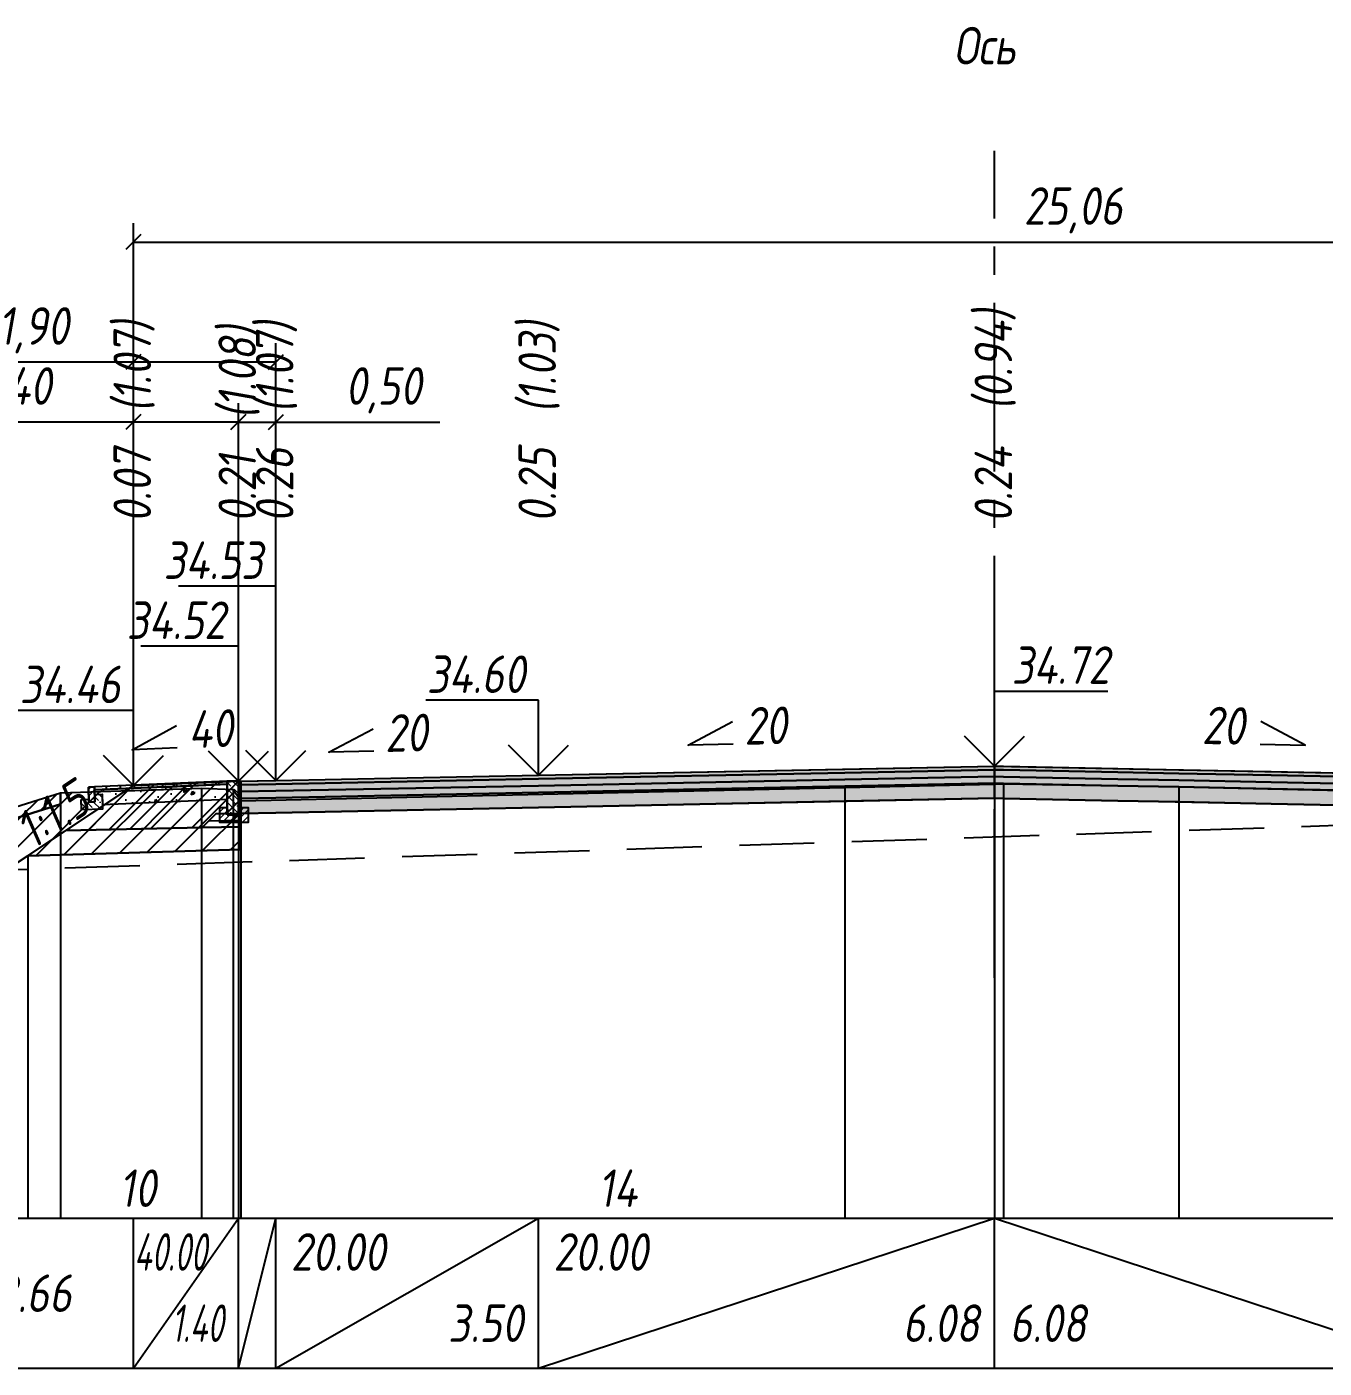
# Model space of a CAD drawing. Extents: x -717 to 1451, y -133302 to 233.
# Drawn here: x -323.1 to -236.6, y -110486.4 to -110396.9 of the extents above; entities that cross this region are included whole.
import ezdxf
from ezdxf.enums import TextEntityAlignment as Align

# ---------------------------------------------------------------- set-up
doc = ezdxf.new("R2010")
doc.units = 0
doc.linetypes.add('осевая2', pattern=[1.125, 0.75, -0.125, 0.125, -0.125])
doc.linetypes.add('штриховая', pattern=[0.75, 0.5, -0.25])
for name, color, linetype in [('Интерполированный поперечник', 2, 'Continuous'), ('КОД_399', 252, 'Continuous'), ('Код_514', 1, 'Continuous'), ('Контур_0', 7, 'Continuous'), ('Контур_2521', 7, 'Continuous'), ('Контур_2564', 7, 'Continuous'), ('Контур_2660', 7, 'Continuous'), ('Контур_2665', 7, 'Continuous'), ('Контур_400', 7, 'Continuous'), ('Контур_508', 7, 'Continuous'), ('Контур_512', 7, 'Continuous'), ('Контур_513', 7, 'Continuous'), ('Контур_818', 7, 'Continuous'), ('Красный поперечник', 1, 'Continuous'), ('Объём_2501', 7, 'Continuous'), ('Объём_2564', 7, 'Continuous'), ('Объём_2650', 7, 'Continuous'), ('Объём_2660', 7, 'Continuous'), ('Объём_2661', 7, 'Continuous'), ('Объём_2665', 7, 'Continuous'), ('Объём_2666', 7, 'Continuous'), ('Объём_2753', 7, 'Continuous'), ('Ось', 1, 'осевая2'), ('Откосы', 7, 'Continuous'), ('Отметки покрытия', 7, 'Continuous'), ('Рабочие отметки', 7, 'Continuous'), ('Рабочие отметки доп.', 7, 'Continuous'), ('Слои выравнивания', 7, 'Continuous'), ('Таблица', 7, 'Continuous'), ('Уклоны проезжей части', 7, 'Continuous'), ('Черный поперечник', 3, 'Continuous')]:
    doc.layers.add(name, color=color, linetype=linetype)
for name, color, linetype, true_color in [('Контур_2540', 2, 'Continuous', 0xffff00), ('Контур_2560', 2, 'Continuous', 0xffff00), ('Контур_2561', 7, 'Continuous', 0xff8040), ('Контур_2562', 3, 'Continuous', 0x00ff00), ('Контур_2563', 7, 'Continuous', 0xff8000), ('Контур_2570', 7, 'Continuous', 0x80ff00), ('Контур_2725', 7, 'Continuous', 0x323232), ('Контур_2736', 4, 'Continuous', 0x00ffff), ('Контур_2760', 7, 'Continuous', 0x323232), ('Контур_2761', 7, 'Continuous', 0x323232), ('Контур_2762', 7, 'Continuous', 0x323232), ('Контур_2763', 7, 'Continuous', 0x323232), ('Контур_402', 7, 'Continuous', 0xff6464), ('Контур_703', 4, 'Continuous', 0x00ffff), ('Объём_2500', 7, 'Continuous', 0xc0c0c0), ('Объём_2520', 7, 'Continuous', 0x80ffff), ('Объём_2540', 2, 'Continuous', 0xffff00), ('Объём_2560', 2, 'Continuous', 0xffff00), ('Объём_2561', 7, 'Continuous', 0xff8040), ('Объём_2562', 3, 'Continuous', 0x00ff00), ('Объём_2563', 7, 'Continuous', 0xff8000), ('Объём_2570', 7, 'Continuous', 0x80ff00), ('Объём_2600', 7, 'Continuous', 0x808000), ('Объём_2746', 2, 'Continuous', 0xffff00)]:
    doc.layers.add(name, color=color, linetype=linetype, true_color=true_color)
doc.styles.get("Standard").update_dxf_attribs({"font": 'txt', "height": 2.5})
doc.styles.add('М', font='romand.shx', dxfattribs={"width": 0.8, "oblique": 10, "height": 2.5})
doc.dimstyles.new('ISO-25', dxfattribs={"dimtxt": 2.5, "dimasz": 2.5, "dimexe": 1.25, "dimexo": 0.625, "dimtad": 1, "dimtxsty": 'Standard', "dimcen": 2.5, "dimadec": 0, "dimazin": 0, "dimtfac": 1, "dimtmove": 0, "dimatfit": 3, "dimfxl": 1, "dimarcsym": 0})

# ---------------------------------------------------------------- blocks, each defined once
blk = doc.blocks.new('_Oblique')
at = {"color": 0, "linetype": 'ByBlock', "lineweight": -2}
blk.add_line((-0.5, -0.5), (0.5, 0.5), dxfattribs=at)
blk = doc.blocks.new('*D2257')
at = {"color": 0, "lineweight": -2, "transparency": 16777216}
for p, q in [((-315.992, -110446.935), (-315.992, -110422.022)), ((-308.992, -110446.655), (-308.992, -110422.022)), ((-315.992, -110423.272), (-327.366, -110423.272)), ((-308.992, -110423.272), (-315.992, -110423.272))]:
    blk.add_line(p, q, dxfattribs=at)
at = {"layer": 'Defpoints', "color": 0, "transparency": 16777216}
for p in [(-308.992, -110423.272), (-315.992, -110447.56), (-308.992, -110447.28)]:
    blk.add_point(p, dxfattribs=at)
at = {"color": 0, "lineweight": -2, "transparency": 16777216, "rotation": 180}
blk.add_blockref('_Oblique', (-315.992, -110423.272), dxfattribs=at)
at = {"color": 0, "lineweight": -2, "transparency": 16777216}
blk.add_blockref('_Oblique', (-308.992, -110423.272), dxfattribs=at)
at = {"color": 0, "transparency": 16777216, "insert": (-323.825, -110421.159), "char_height": 2.5, "width": 8.75, "attachment_point": 5, "style": 'М'}
blk.add_mtext('1,40', dxfattribs=at)
blk = doc.blocks.new('*D2259')
at = {"color": 0, "lineweight": -2, "transparency": 16777216}
for p, q in [((-308.992, -110446.655), (-308.992, -110422.022)), ((-306.492, -110446.605), (-306.492, -110422.022)), ((-308.992, -110423.272), (-306.492, -110423.272)), ((-306.492, -110423.272), (-295.556, -110423.272))]:
    blk.add_line(p, q, dxfattribs=at)
at = {"layer": 'Defpoints', "color": 0, "transparency": 16777216}
for p in [(-306.492, -110423.272), (-308.992, -110447.28), (-306.492, -110447.23)]:
    blk.add_point(p, dxfattribs=at)
at = {"color": 0, "lineweight": -2, "transparency": 16777216, "rotation": 180}
blk.add_blockref('_Oblique', (-308.992, -110423.272), dxfattribs=at)
at = {"color": 0, "lineweight": -2, "transparency": 16777216}
blk.add_blockref('_Oblique', (-306.492, -110423.272), dxfattribs=at)
at = {"color": 0, "transparency": 16777216, "insert": (-299.318, -110421.159), "char_height": 2.5, "width": 9.16667, "attachment_point": 5, "style": 'М'}
blk.add_mtext('0,50', dxfattribs=at)
blk = doc.blocks.new('*D2262')
at = {"color": 0, "lineweight": -2, "transparency": 16777216}
for p, q in [((-315.992, -110446.935), (-315.992, -110418.022)), ((-306.492, -110446.605), (-306.492, -110418.022)), ((-315.992, -110419.272), (-326.187, -110419.272)), ((-306.492, -110419.272), (-315.992, -110419.272))]:
    blk.add_line(p, q, dxfattribs=at)
at = {"layer": 'Defpoints', "color": 0, "transparency": 16777216}
for p in [(-306.492, -110419.272), (-315.992, -110447.56), (-306.492, -110447.23)]:
    blk.add_point(p, dxfattribs=at)
at = {"color": 0, "lineweight": -2, "transparency": 16777216, "rotation": 180}
blk.add_blockref('_Oblique', (-315.992, -110419.272), dxfattribs=at)
at = {"color": 0, "lineweight": -2, "transparency": 16777216}
blk.add_blockref('_Oblique', (-306.492, -110419.272), dxfattribs=at)
at = {"color": 0, "transparency": 16777216, "insert": (-322.647, -110417.159), "char_height": 2.5, "width": 8.75, "attachment_point": 5, "style": 'М'}
blk.add_mtext('1,90', dxfattribs=at)
blk = doc.blocks.new('*D2263')
at = {"color": 0, "lineweight": -2, "transparency": 16777216}
for p, q in [((-315.992, -110446.935), (-315.992, -110410.022)), ((-190.67, -110447.355), (-190.67, -110410.022)), ((-315.992, -110411.272), (-190.67, -110411.272))]:
    blk.add_line(p, q, dxfattribs=at)
at = {"layer": 'Defpoints', "color": 0, "transparency": 16777216}
for p in [(-190.67, -110411.272), (-315.992, -110447.56), (-190.67, -110447.98)]:
    blk.add_point(p, dxfattribs=at)
at = {"color": 0, "lineweight": -2, "transparency": 16777216, "rotation": 180}
blk.add_blockref('_Oblique', (-315.992, -110411.272), dxfattribs=at)
at = {"color": 0, "lineweight": -2, "transparency": 16777216}
blk.add_blockref('_Oblique', (-190.67, -110411.272), dxfattribs=at)
at = {"color": 0, "transparency": 16777216, "insert": (-253.331, -110409.159), "char_height": 2.5, "width": 12.08333, "attachment_point": 5, "style": 'М'}
blk.add_mtext('25,06', dxfattribs=at)
blk = doc.blocks.new('Тротуар1')
at = {"linetype": 'Continuous', "lineweight": 13}
h = blk.add_hatch(dxfattribs=at)
h.set_pattern_fill('ANSI35', scale=5, angle=90)
h.set_pattern_definition([(135, (-1541.6927, -4801.9416), (-0.88388348, -0.88388348), []), (135, (-1541.6927, -4801.0577), (-0.88388348, -0.88388348), [1.5625, -0.3125, 0, -0.3125])])
h.paths.add_polyline_path([(-16.72, -1.24), (-17.72, -1.24), (-17.72, -2.24), (-18.52, -2.24), (-18.52, -1.85), (-19.52, -1.89), (-19.52, -3.24), (-16.72, -3.24)])
h = blk.add_hatch(dxfattribs=at)
h.set_pattern_fill('ANSI35', scale=5)
h.set_pattern_definition([(45, (-1541.6927, -4800.4416), (-0.88388348, 0.88388348), []), (45, (-1540.8088, -4800.4416), (-0.88388348, 0.88388348), [1.5625, -0.3125, 0, -0.3125])])
h.paths.add_polyline_path([(-17.72, -0.24), (-18.52, -0.24), (-18.52, -2.24), (-17.72, -2.24)])
at = {"linetype": 'Continuous'}
h = blk.add_hatch(dxfattribs=at)
h.set_pattern_fill('ANSI31', color=256, scale=15, angle=45, style=0)
h.set_pattern_definition([(90, (-1932.1888, -4954.235), (-1.875, 3e-16), [])])
h.paths.add_polyline_path([(0, 0), (-17.72, -0.24), (-17.71, -0.63), (-11.04, -0.58), (0, -0.4)])
at = {"layer": 'КОД_399'}
h = blk.add_hatch(dxfattribs=at)
h.set_pattern_fill('AR-CONC', scale=0.7, angle=45, style=0)
h.set_pattern_definition([(95, (-1932.189, -4954.235), (3.860864, 3.2396496), [0.525, -5.775]), (40, (-1932.189, -4954.235), (-4.409945, 3.036377), [0.42, -4.62]), (145.45144, (-1931.867, -4953.965), (-0.549081, 6.2760265), [0.4461813, -4.907995]), (91.1842, (-1933.179, -4953.245), (6.101854, 4.4632964), [0.7875, -8.6625]), (141.63564, (-1932.67, -4952.873), (-0.1953, 9.447982), [0.669272, -7.361996]), (36.18416, (-1933.179, -4953.245), (-0.1953, 9.447982), [0.63, -6.93]), (66, (-1932.4363, -4952.9975), (4.947401, 0.9616773), [0.525, -5.775]), (11, (-1932.4363, -4952.9975), (-2.38496, 4.793659), [0.42, -4.62]), (116.45144, (-1932.024, -4952.9174), (2.562441, 5.7553363), [0.4461813, -4.907995]), (82.5, (-1932.1888, -4954.235), (-1.5875523, 1.7079287), [0, -4.564, 0, -4.69, 0, -4.6375]), (52.5, (-1932.1888, -4954.235), (-0.6501106, 3.2543661), [0, -2.674, 0, -4.459, 0, -1.7675]), (12.5, (-1933.2926, -4955.3388), (2.7539272, 2.5306453), [0, -1.75, 0, -5.46, 0, -7.245]), (2.5, (-1933.7876, -4955.8337), (2.3911299, 3.3821186), [0, -2.275, 0, -3.626, 0, -5.145])])
h.paths.add_polyline_path([(0, -0.4), (-17.71, -0.63), (-17.72, -1.24), (-16.71, -1.24), (-16.72, -2.62), (-0.07, -2.41)])
at = {"linetype": 'Continuous'}
blk.add_lwpolyline([(-17.72, -1.24), (-16.72, -1.24), (-16.72, -3.24), (-19.52, -3.24), (-19.52, -1.89), (-18.52, -1.85)], dxfattribs=at)
at = {"color": 7, "lineweight": 30}
for points in [[(-18.52, -0.24), (-18.52, -2.24), (-17.72, -2.24), (-17.72, -0.24), (-18.52, -0.24)], [(-8.6, -0.53), (0, -0.4)]]:
    blk.add_lwpolyline(points, dxfattribs=at)
for points in [[(0, 0), (-17.72, -0.24), (-17.72, -0.63), (0, -0.4)], [(0, -0.4), (-17.71, -0.63), (-17.72, -1.24), (-16.71, -1.24), (-16.72, -2.62), (-0.07, -2.39)]]:
    blk.add_lwpolyline(points, close=True)
blk = doc.blocks.new('БР100.30.18')
at = {"linetype": 'Continuous', "lineweight": 13}
h = blk.add_hatch(dxfattribs=at)
h.set_pattern_fill('ANSI35', scale=5)
h.set_pattern_definition([(45, (-1504.996, -4799.2297), (-0.88388348, 0.88388348), []), (45, (-1504.1121, -4799.2297), (-0.88388348, 0.88388348), [1.5625, -0.3125, 0, -0.3125])])
h.paths.add_polyline_path([(0.3, 3.47), (1.8, 3.47), (1.8, -1.03), (0, -1.03), (0, 1.97)])
h = blk.add_hatch(dxfattribs=at)
h.set_pattern_fill('ANSI35', scale=5, angle=90)
h.set_pattern_definition([(135, (-1504.996, -4800.7297), (-0.88388348, -0.88388348), []), (135, (-1504.996, -4799.8458), (-0.88388348, -0.88388348), [1.5625, -0.3125, 0, -0.3125])])
h.paths.add_polyline_path([(-1, -0.03), (0, -0.03), (0, -1.03), (1.8, -1.03), (1.8, -0.03), (2.8, -0.03), (2.8, -2.03), (-1, -2.03)])
at = {"color": 7, "lineweight": 30}
blk.add_lwpolyline([(1.8, -1.03), (0, -1.03), (0, 1.97), (0.3, 3.47), (1.8, 3.47)], close=True, dxfattribs=at)
at = {"linetype": 'Continuous'}
blk.add_lwpolyline([(0, -0.03), (-1, -0.03), (-1, -2.03), (2.8, -2.03), (2.8, -0.03), (1.8, -0.03)], dxfattribs=at)

msp = doc.modelspace()

# ---------------------------------------------------------------- hatches: boundary and pattern name
at = {"layer": 'Объём_2563'}
h = msp.add_hatch(dxfattribs=at)
h.set_pattern_fill('ANSI31', color=256, scale=0.3)
h.set_pattern_definition([(45, (-440.5588, 3.643), (-0.673519209, 0.673519209), [])])
h.paths.add_polyline_path([(-315.992, -110447.498), (-308.992, -110447.218), (-308.992, -110449.368), (-310.492, -110449.398), (-311.41, -110450.316), (-320.492, -110450.498)])
at = {"layer": 'Объём_2570'}
h = msp.add_hatch(dxfattribs=at)
h.set_pattern_fill('ANSI31', color=256, scale=0.2)
h.set_pattern_definition([(45, (-440.5588, 3.643), (-0.449012806, 0.449012806), [])])
h.paths.add_polyline_path([(-335.559, -110453.54), (-334.061, -110451.878), (-326.127, -110449.645), (-320.856, -110448), (-320.856, -110448.75), (-326.127, -110450.395), (-334.061, -110452.628), (-335.559, -110454.29)])
at = {"layer": 'Объём_2600'}
h = msp.add_hatch(dxfattribs=at)
h.set_pattern_fill('ANSI31', color=6, scale=0.4)
h.set_pattern_definition([(45, (-440.5588, 3.643), (-0.898025612, 0.898025612), [])])
h.paths.add_polyline_path([(-308.834, -110451.767), (-323.035, -110452.193), (-324.444, -110453.132), (-334.83, -110453.481), (-334.061, -110452.628), (-326.127, -110450.395), (-320.856, -110448.75), (-320.856, -110448), (-311.456, -110447.684), (-309.334, -110447.769), (-308.834, -110448.519)])
at = {"layer": 'Слои выравнивания'}
for color, points in [(2, [(-308.834, -110447.214), (-306.492, -110447.168), (-288.992, -110446.818), (-268.562, -110446.409), (-258.581, -110446.209), (-258.581, -110446.459), (-268.562, -110446.659), (-288.992, -110447.068), (-306.492, -110447.418), (-308.834, -110447.464)]), (2, [(-258.581, -110446.209), (-257.971, -110446.222), (-250.366, -110446.374), (-246.297, -110446.455), (-240.143, -110446.578), (-228.17, -110446.818), (-210.67, -110447.168), (-208.17, -110447.218), (-208.17, -110447.468), (-210.67, -110447.418), (-228.17, -110447.068), (-240.143, -110446.828), (-246.297, -110446.705), (-250.366, -110446.624), (-257.971, -110446.472), (-258.581, -110446.459)]), (3, [(-308.834, -110447.464), (-306.492, -110447.418), (-288.992, -110447.068), (-268.562, -110446.659), (-258.581, -110446.459), (-258.581, -110446.909), (-268.562, -110447.109), (-288.992, -110447.518), (-306.492, -110447.868), (-308.834, -110447.914)]), (4, [(-308.834, -110447.914), (-306.492, -110447.868), (-288.992, -110447.518), (-268.562, -110447.109), (-258.581, -110446.909), (-258.581, -110447.359), (-268.562, -110447.559), (-288.992, -110447.968), (-306.492, -110448.318), (-308.834, -110448.364)]), (3, [(-258.581, -110446.459), (-257.971, -110446.472), (-250.366, -110446.624), (-246.297, -110446.705), (-240.143, -110446.828), (-228.17, -110447.068), (-210.67, -110447.418), (-208.17, -110447.468), (-208.17, -110447.918), (-210.67, -110447.868), (-228.17, -110447.518), (-240.143, -110447.278), (-246.297, -110447.155), (-250.366, -110447.074), (-257.971, -110446.922), (-258.581, -110446.909)]), (4, [(-258.581, -110446.909), (-257.971, -110446.922), (-250.366, -110447.074), (-246.297, -110447.155), (-240.143, -110447.278), (-228.17, -110447.518), (-210.67, -110447.868), (-208.17, -110447.918), (-208.17, -110448.368), (-210.67, -110448.318), (-228.17, -110447.968), (-240.143, -110447.728), (-246.297, -110447.605), (-250.366, -110447.524), (-257.971, -110447.372), (-258.581, -110447.359)]), (5, [(-308.834, -110448.364), (-306.492, -110448.318), (-288.992, -110447.968), (-268.562, -110447.559), (-258.581, -110447.359), (-258.581, -110448.359), (-268.562, -110448.559), (-288.992, -110448.968), (-306.492, -110449.318), (-308.834, -110449.364)]), (5, [(-258.581, -110447.359), (-257.971, -110447.372), (-250.366, -110447.524), (-246.297, -110447.605), (-240.143, -110447.728), (-228.17, -110447.968), (-210.67, -110448.318), (-208.17, -110448.368), (-208.17, -110449.368), (-210.67, -110449.318), (-228.17, -110448.968), (-240.143, -110448.728), (-246.297, -110448.605), (-250.366, -110448.524), (-257.971, -110448.372), (-258.581, -110448.359)])]:
    msp.add_hatch(color=color, dxfattribs=at).paths.add_polyline_path(points)

# ---------------------------------------------------------------- linework, layer by layer
at = {"layer": 'Интерполированный поперечник', "linetype": 'штриховая', "ltscale": 10, "flags": 128}
msp.add_lwpolyline([(-335.559, -110453.505), (-188.81, -110448.584)], dxfattribs=at)
at = {"layer": 'Код_514'}
for p, q in [((-315.992, -110486.357), (-315.992, -110476.357)), ((-315.992, -110486.357), (-308.992, -110476.357)), ((-308.992, -110486.357), (-308.992, -110476.357)), ((-308.992, -110486.357), (-306.492, -110476.357)), ((-306.492, -110486.357), (-306.492, -110476.357)), ((-306.492, -110486.357), (-288.992, -110476.357)), ((-288.992, -110486.357), (-288.992, -110476.357)), ((-288.992, -110486.357), (-258.581, -110476.357)), ((-258.581, -110486.357), (-258.581, -110476.357)), ((-258.581, -110476.357), (-228.17, -110486.357))]:
    msp.add_line(p, q, dxfattribs=at)
at = {"layer": 'Контур_0', "flags": 128}
for points in [[(-315.992, -110447.498), (-324.444, -110453.132), (-324.444, -110453.132), (-324.444, -110453.132), (-324.444, -110453.132), (-324.444, -110453.132), (-324.444, -110453.132), (-324.444, -110453.132), (-324.444, -110453.132), (-324.444, -110453.132), (-324.444, -110453.132), (-324.444, -110453.132), (-324.444, -110453.132), (-324.444, -110453.132), (-324.444, -110453.132), (-329.281, -110456.357)], [(-315.992, -110447.498), (-324.444, -110453.132)], [(-308.992, -110449.368), (-308.992, -110447.218), (-308.834, -110447.214), (-308.834, -110449.364), (-308.992, -110449.368), (-308.992, -110449.368)], [(-320.492, -110450.498), (-311.41, -110450.316), (-310.492, -110449.398), (-308.992, -110449.368)], [(-310.492, -110449.398), (-308.834, -110449.364), (-308.834, -110450.264), (-311.41, -110450.316), (-310.492, -110449.398), (-310.492, -110449.398)]]:
    msp.add_lwpolyline(points, dxfattribs=at)
at = {"layer": 'Контур_2521', "color": 250, "flags": 128}
msp.add_lwpolyline([(-310.951, -110449.857), (-308.834, -110449.814)], dxfattribs=at)
at = {"layer": 'Контур_2540', "flags": 128}
msp.add_lwpolyline([(-311.41, -110450.316), (-308.834, -110450.264), (-308.834, -110451.767), (-323.035, -110452.193), (-320.492, -110450.498), (-311.41, -110450.316), (-311.41, -110450.316)], dxfattribs=at)
at = {"layer": 'Контур_2560', "flags": 128}
msp.add_lwpolyline([(-315.992, -110447.498), (-315.992, -110447.498), (-315.992, -110447.498), (-308.992, -110447.218)], dxfattribs=at)
at = {"layer": 'Контур_2561', "flags": 128}
msp.add_lwpolyline([(-308.992, -110447.218), (-308.992, -110447.218), (-315.992, -110447.498), (-315.992, -110447.498), (-308.992, -110447.218)], dxfattribs=at)
at = {"layer": 'Контур_2562', "flags": 128}
msp.add_lwpolyline([(-315.992, -110447.498), (-315.992, -110447.498), (-315.992, -110447.498), (-315.992, -110447.498), (-315.992, -110447.498)], dxfattribs=at)
at = {"layer": 'Контур_2563', "flags": 128}
msp.add_lwpolyline([(-315.992, -110447.498), (-308.992, -110447.218), (-308.992, -110449.368), (-310.492, -110449.398), (-311.41, -110450.316), (-320.492, -110450.498), (-315.992, -110447.498), (-315.992, -110447.498)], dxfattribs=at)
at = {"layer": 'Контур_2564', "flags": 128}
msp.add_lwpolyline([(-315.992, -110447.498), (-308.992, -110447.218)], dxfattribs=at)
at = {"layer": 'Контур_2570', "flags": 128}
msp.add_lwpolyline([(-360.559, -110445.053), (-356.099, -110445.339), (-349.1, -110449.159), (-342.4, -110452.677), (-340.283, -110454.433), (-338.415, -110456.381), (-335.875, -110454.64), (-334.061, -110452.628), (-334.061, -110452.628), (-326.127, -110450.395), (-320.856, -110448.75), (-320.856, -110448), (-311.456, -110447.684), (-309.334, -110447.769), (-308.834, -110448.519), (-268.562, -110447.645), (-258.581, -110447.413), (-257.971, -110447.398), (-246.297, -110447.591), (-203.683, -110448.543)], dxfattribs=at)
at = {"layer": 'Контур_2660', "flags": 128}
msp.add_lwpolyline([(-323.035, -110452.193), (-308.834, -110451.767)], dxfattribs=at)
at = {"layer": 'Контур_2665', "flags": 128}
msp.add_lwpolyline([(-315.992, -110447.498), (-315.992, -110447.498)], dxfattribs=at)
at = {"layer": 'Контур_2725', "flags": 128}
msp.add_lwpolyline([(-308.834, -110449.364), (-306.492, -110449.318), (-288.992, -110448.968), (-268.562, -110448.559), (-258.581, -110448.359), (-257.971, -110448.372), (-250.366, -110448.524), (-246.297, -110448.605), (-240.143, -110448.728), (-228.17, -110448.968), (-210.67, -110449.318), (-208.17, -110449.368)], dxfattribs=at)
at = {"layer": 'Контур_2736', "flags": 128}
msp.add_lwpolyline([(-315.992, -110447.498), (-324.444, -110453.132)], dxfattribs=at)
at = {"layer": 'Контур_2760', "flags": 128}
msp.add_lwpolyline([(-308.834, -110447.214), (-306.492, -110447.168), (-288.992, -110446.818), (-268.562, -110446.409), (-258.581, -110446.209), (-257.971, -110446.222), (-250.366, -110446.374), (-246.297, -110446.455), (-240.143, -110446.578), (-228.17, -110446.818), (-210.67, -110447.168), (-208.17, -110447.218)], dxfattribs=at)
at = {"layer": 'Контур_2761', "flags": 128}
msp.add_lwpolyline([(-308.834, -110447.464), (-306.492, -110447.418), (-288.992, -110447.068), (-268.562, -110446.659), (-258.581, -110446.459), (-257.971, -110446.472), (-250.366, -110446.624), (-246.297, -110446.705), (-240.143, -110446.828), (-228.17, -110447.068), (-210.67, -110447.418), (-208.17, -110447.468)], dxfattribs=at)
at = {"layer": 'Контур_2762', "flags": 128}
msp.add_lwpolyline([(-308.834, -110447.914), (-306.492, -110447.868), (-288.992, -110447.518), (-268.562, -110447.109), (-258.581, -110446.909), (-257.971, -110446.922), (-250.366, -110447.074), (-246.297, -110447.155), (-240.143, -110447.278), (-228.17, -110447.518), (-210.67, -110447.868), (-208.17, -110447.918)], dxfattribs=at)
at = {"layer": 'Контур_2763', "flags": 128}
msp.add_lwpolyline([(-308.834, -110448.364), (-306.492, -110448.318), (-288.992, -110447.968), (-268.562, -110447.559), (-258.581, -110447.359), (-257.971, -110447.372), (-250.366, -110447.524), (-246.297, -110447.605), (-240.143, -110447.728), (-228.17, -110447.968), (-210.67, -110448.318), (-208.17, -110448.368)], dxfattribs=at)
at = {"layer": 'Контур_400', "flags": 128}
for points in [[(-308.992, -110447.218), (-306.492, -110447.168), (-306.492, -110447.168), (-306.492, -110447.168), (-306.492, -110447.168), (-306.492, -110447.168), (-306.492, -110447.168), (-288.992, -110446.818), (-258.581, -110446.209)], [(-258.581, -110446.209), (-228.17, -110446.818), (-210.67, -110447.168), (-210.67, -110447.168), (-210.67, -110447.168), (-210.67, -110447.168), (-210.67, -110447.168), (-210.67, -110447.168), (-208.17, -110447.218)]]:
    msp.add_lwpolyline(points, dxfattribs=at)
at = {"layer": 'Контур_402', "flags": 128}
msp.add_lwpolyline([(-323.035, -110452.193), (-308.834, -110451.767), (-308.834, -110449.364), (-258.581, -110448.359), (-208.17, -110449.368), (-208.17, -110451.772), (-183.792, -110452.503)], dxfattribs=at)
at = {"layer": 'Контур_508', "flags": 128}
msp.add_lwpolyline([(-335.559, -110453.505), (-335.031, -110453.857), (-335.031, -110455.059), (-331.584, -110457.357), (-331.281, -110457.357), (-329.281, -110457.357), (-328.978, -110457.357), (-325.531, -110455.059), (-325.531, -110453.857), (-323.035, -110452.193), (-308.834, -110451.767), (-308.834, -110449.364), (-258.581, -110448.359), (-208.17, -110449.368), (-208.17, -110451.772), (-183.792, -110452.503), (-183.792, -110452.12), (-183.563, -110452.12), (-180.116, -110449.822), (-180.116, -110448.62), (-178.6, -110447.61)], dxfattribs=at)
at = {"layer": 'Контур_512', "flags": 128}
msp.add_lwpolyline([(-335.559, -110453.505), (-335.031, -110453.857), (-335.031, -110455.059), (-331.584, -110457.357), (-331.281, -110457.357), (-329.281, -110457.357), (-328.978, -110457.357), (-325.531, -110455.059), (-325.531, -110453.857), (-323.035, -110452.193), (-308.834, -110451.767)], dxfattribs=at)
at = {"layer": 'Контур_513', "flags": 128}
msp.add_lwpolyline([(-335.559, -110453.505), (-335.031, -110453.857), (-335.031, -110455.059), (-331.584, -110457.357), (-331.281, -110457.357), (-329.281, -110457.357), (-328.978, -110457.357), (-325.531, -110455.059), (-325.531, -110453.857), (-323.035, -110452.193), (-308.834, -110451.767), (-308.834, -110449.364), (-258.581, -110448.359), (-208.17, -110449.368), (-208.17, -110451.772), (-183.792, -110452.503), (-183.792, -110452.12), (-183.563, -110452.12), (-180.116, -110449.822), (-180.116, -110448.62), (-178.6, -110447.61)], dxfattribs=at)
at = {"layer": 'Контур_703', "flags": 128}
msp.add_lwpolyline([(-315.992, -110447.498), (-324.444, -110453.132)], dxfattribs=at)
at = {"layer": 'Контур_818', "flags": 128}
msp.add_lwpolyline([(-335.559, -110454.29), (-334.061, -110452.628), (-334.061, -110452.628), (-326.127, -110450.395), (-320.856, -110448.75), (-320.856, -110448), (-311.456, -110447.684), (-309.334, -110447.769), (-308.834, -110448.519), (-268.562, -110447.645), (-258.581, -110447.413), (-257.971, -110447.398), (-246.297, -110447.591), (-203.683, -110448.543), (-203.183, -110447.793), (-194.348, -110447.816), (-191.407, -110447.899), (-191.407, -110448.649), (-189.353, -110448.96), (-187.625, -110449.332), (-187.625, -110449.332), (-181.887, -110448.653), (-180.236, -110448.405), (-178.6, -110448.36)], dxfattribs=at)
at = {"layer": 'Красный поперечник'}
for p, q in [((-288.992, -110446.818), (-258.581, -110446.209)), ((-258.581, -110446.209), (-228.17, -110446.818)), ((-308.992, -110447.218), (-306.492, -110447.168)), ((-306.492, -110447.168), (-288.992, -110446.818)), ((-329.281, -110456.357), (-315.992, -110447.498)), ((-315.992, -110447.498), (-308.992, -110447.218)), ((-323.035, -110452.193), (-323.035, -110476.357)), ((-308.834, -110451.767), (-308.834, -110476.357))]:
    msp.add_line(p, q, dxfattribs=at)
at = {"layer": 'Объём_2500', "flags": 128}
msp.add_lwpolyline([(-308.992, -110449.368), (-308.992, -110447.218), (-308.834, -110447.214), (-308.834, -110449.364), (-308.992, -110449.368), (-308.992, -110449.368)], dxfattribs=at)
at = {"layer": 'Объём_2501', "flags": 128}
for points in [[(-308.992, -110447.218), (-306.492, -110447.168), (-306.492, -110447.168), (-306.492, -110447.168), (-306.492, -110447.168), (-306.492, -110447.168), (-306.492, -110447.168), (-288.992, -110446.818), (-258.581, -110446.209)], [(-258.581, -110446.209), (-228.17, -110446.818), (-210.67, -110447.168), (-210.67, -110447.168), (-210.67, -110447.168), (-210.67, -110447.168), (-210.67, -110447.168), (-210.67, -110447.168), (-208.17, -110447.218)]]:
    msp.add_lwpolyline(points, dxfattribs=at)
at = {"layer": 'Объём_2520', "color": 250, "flags": 128}
msp.add_lwpolyline([(-310.492, -110449.398), (-308.834, -110449.364), (-308.834, -110450.264), (-311.41, -110450.316), (-310.492, -110449.398), (-310.492, -110449.398)], dxfattribs=at)
at = {"layer": 'Объём_2540', "flags": 128}
msp.add_lwpolyline([(-311.41, -110450.316), (-308.834, -110450.264), (-308.834, -110451.767), (-323.035, -110452.193), (-320.492, -110450.498), (-311.41, -110450.316), (-311.41, -110450.316)], dxfattribs=at)
at = {"layer": 'Объём_2560', "flags": 128}
msp.add_lwpolyline([(-315.992, -110447.498), (-315.992, -110447.498), (-315.992, -110447.498), (-308.992, -110447.218)], dxfattribs=at)
at = {"layer": 'Объём_2561', "flags": 128}
msp.add_lwpolyline([(-308.992, -110447.218), (-308.992, -110447.218), (-315.992, -110447.498), (-315.992, -110447.498), (-308.992, -110447.218)], dxfattribs=at)
at = {"layer": 'Объём_2562', "flags": 128}
msp.add_lwpolyline([(-315.992, -110447.498), (-315.992, -110447.498), (-315.992, -110447.498), (-315.992, -110447.498), (-315.992, -110447.498)], dxfattribs=at)
at = {"layer": 'Объём_2563', "color": 250, "flags": 128}
msp.add_lwpolyline([(-315.992, -110447.498), (-308.992, -110447.218), (-308.992, -110449.368), (-310.492, -110449.398), (-311.41, -110450.316), (-320.492, -110450.498), (-315.992, -110447.498), (-315.992, -110447.498)], dxfattribs=at)
at = {"layer": 'Объём_2564', "flags": 128}
msp.add_lwpolyline([(-315.992, -110447.498), (-308.992, -110447.218)], dxfattribs=at)
at = {"layer": 'Объём_2570', "flags": 128}
msp.add_lwpolyline([(-335.559, -110453.54), (-334.061, -110451.878), (-326.127, -110449.645), (-320.856, -110448), (-320.856, -110448.75), (-326.127, -110450.395), (-334.061, -110452.628), (-335.559, -110454.29), (-335.559, -110453.54), (-335.559, -110453.54)], dxfattribs=at)
at = {"layer": 'Объём_2650', "color": 6, "flags": 128}
msp.add_lwpolyline([(-308.834, -110451.767), (-323.035, -110452.193), (-324.444, -110453.132), (-334.83, -110453.481), (-334.061, -110452.628), (-326.127, -110450.395), (-320.856, -110448.75), (-320.856, -110448), (-311.456, -110447.684), (-309.334, -110447.769), (-308.834, -110448.519), (-308.834, -110451.767), (-308.834, -110451.767)], dxfattribs=at)
at = {"layer": 'Объём_2660', "flags": 128}
msp.add_lwpolyline([(-323.035, -110452.193), (-308.834, -110451.767)], dxfattribs=at)
at = {"layer": 'Объём_2661', "flags": 128}
msp.add_lwpolyline([(-315.992, -110447.498), (-324.444, -110453.132)], dxfattribs=at)
at = {"layer": 'Объём_2665', "flags": 128}
msp.add_lwpolyline([(-315.992, -110447.498), (-315.992, -110447.498)], dxfattribs=at)
at = {"layer": 'Объём_2666', "flags": 128}
msp.add_lwpolyline([(-315.992, -110447.498), (-324.444, -110453.132)], dxfattribs=at)
at = {"layer": 'Объём_2746', "flags": 128}
msp.add_lwpolyline([(-316.527, -110447.855), (-311.456, -110447.684), (-309.334, -110447.769), (-308.834, -110448.519), (-308.834, -110451.767), (-323.035, -110452.193), (-316.527, -110447.855), (-316.527, -110447.855)], dxfattribs=at)
at = {"layer": 'Объём_2753', "flags": 128}
msp.add_lwpolyline([(-308.834, -110447.214), (-308.834, -110447.214)], dxfattribs=at)
at = {"layer": 'Ось', "ltscale": 15}
msp.add_line((-258.581, -110460.328), (-258.581, -110405.18), dxfattribs=at)
at = {"layer": 'Откосы', "color": 1, "flags": 128}
for points in [[(-313.067, -110445.005), (-316.065, -110445.125), (-313.127, -110443.506)], [(-276.012, -110444.747), (-279.012, -110444.807), (-276.042, -110443.247)], [(-240.862, -110444.747), (-237.863, -110444.807), (-240.832, -110443.247)], [(-299.968, -110445.226), (-302.967, -110445.286), (-299.998, -110443.726)]]:
    msp.add_lwpolyline(points, dxfattribs=at)
at = {"layer": 'Отметки покрытия', "color": 1}
for p, q in [((-306.492, -110434.218), (-312.992, -110434.218)), ((-306.492, -110447.168), (-306.492, -110434.218)), ((-308.992, -110438.218), (-315.492, -110438.218)), ((-308.992, -110447.218), (-308.992, -110438.218)), ((-288.992, -110441.818), (-296.492, -110441.818)), ((-288.992, -110446.818), (-288.992, -110441.818)), ((-258.581, -110446.209), (-258.581, -110441.209)), ((-258.581, -110441.209), (-251.031, -110441.209)), ((-315.992, -110442.498), (-323.692, -110442.498)), ((-315.992, -110447.498), (-315.992, -110442.498)), ((-258.581, -110446.209), (-260.581, -110444.209)), ((-258.581, -110446.209), (-256.581, -110444.209)), ((-308.992, -110447.218), (-310.992, -110445.218)), ((-308.992, -110447.218), (-306.992, -110445.218)), ((-306.492, -110447.168), (-308.492, -110445.168)), ((-306.492, -110447.168), (-304.492, -110445.168)), ((-288.992, -110446.818), (-290.992, -110444.818)), ((-288.992, -110446.818), (-286.992, -110444.818)), ((-315.992, -110447.498), (-317.992, -110445.498)), ((-315.992, -110447.498), (-313.992, -110445.498))]:
    msp.add_line(p, q, dxfattribs=at)
at = {"layer": 'Слои выравнивания'}
for p, q in [((-258.581, -110446.209), (-258.581, -110476.357)), ((-308.992, -110447.218), (-308.992, -110476.357)), ((-308.834, -110447.214), (-308.834, -110476.357))]:
    msp.add_line(p, q, dxfattribs=at)
at = {"layer": 'Слои выравнивания', "color": 2, "flags": 128}
for points in [[(-308.834, -110447.214), (-306.492, -110447.168), (-288.992, -110446.818), (-268.562, -110446.409), (-258.581, -110446.209), (-258.581, -110446.459), (-268.562, -110446.659), (-288.992, -110447.068), (-306.492, -110447.418), (-308.834, -110447.464)], [(-258.581, -110446.209), (-257.971, -110446.222), (-250.366, -110446.374), (-246.297, -110446.455), (-240.143, -110446.578), (-228.17, -110446.818), (-210.67, -110447.168), (-208.17, -110447.218), (-208.17, -110447.468), (-210.67, -110447.418), (-228.17, -110447.068), (-240.143, -110446.828), (-246.297, -110446.705), (-250.366, -110446.624), (-257.971, -110446.472), (-258.581, -110446.459)]]:
    msp.add_lwpolyline(points, close=True, dxfattribs=at)
at = {"layer": 'Слои выравнивания', "color": 3, "flags": 128}
for points in [[(-308.834, -110447.464), (-306.492, -110447.418), (-288.992, -110447.068), (-268.562, -110446.659), (-258.581, -110446.459), (-258.581, -110446.909), (-268.562, -110447.109), (-288.992, -110447.518), (-306.492, -110447.868), (-308.834, -110447.914)], [(-258.581, -110446.459), (-257.971, -110446.472), (-250.366, -110446.624), (-246.297, -110446.705), (-240.143, -110446.828), (-228.17, -110447.068), (-210.67, -110447.418), (-208.17, -110447.468), (-208.17, -110447.918), (-210.67, -110447.868), (-228.17, -110447.518), (-240.143, -110447.278), (-246.297, -110447.155), (-250.366, -110447.074), (-257.971, -110446.922), (-258.581, -110446.909)]]:
    msp.add_lwpolyline(points, close=True, dxfattribs=at)
at = {"layer": 'Слои выравнивания', "color": 4, "flags": 128}
for points in [[(-308.834, -110447.914), (-306.492, -110447.868), (-288.992, -110447.518), (-268.562, -110447.109), (-258.581, -110446.909), (-258.581, -110447.359), (-268.562, -110447.559), (-288.992, -110447.968), (-306.492, -110448.318), (-308.834, -110448.364)], [(-258.581, -110446.909), (-257.971, -110446.922), (-250.366, -110447.074), (-246.297, -110447.155), (-240.143, -110447.278), (-228.17, -110447.518), (-210.67, -110447.868), (-208.17, -110447.918), (-208.17, -110448.368), (-210.67, -110448.318), (-228.17, -110447.968), (-240.143, -110447.728), (-246.297, -110447.605), (-250.366, -110447.524), (-257.971, -110447.372), (-258.581, -110447.359)]]:
    msp.add_lwpolyline(points, close=True, dxfattribs=at)
at = {"layer": 'Слои выравнивания', "color": 5, "flags": 128}
for points in [[(-308.834, -110448.364), (-306.492, -110448.318), (-288.992, -110447.968), (-268.562, -110447.559), (-258.581, -110447.359), (-258.581, -110448.359), (-268.562, -110448.559), (-288.992, -110448.968), (-306.492, -110449.318), (-308.834, -110449.364)], [(-258.581, -110447.359), (-257.971, -110447.372), (-250.366, -110447.524), (-246.297, -110447.605), (-240.143, -110447.728), (-228.17, -110447.968), (-210.67, -110448.318), (-208.17, -110448.368), (-208.17, -110449.368), (-210.67, -110449.318), (-228.17, -110448.968), (-240.143, -110448.728), (-246.297, -110448.605), (-250.366, -110448.524), (-257.971, -110448.372), (-258.581, -110448.359)]]:
    msp.add_lwpolyline(points, close=True, dxfattribs=at)
at = {"layer": 'Таблица'}
for p, q in [((-360.559, -110476.357), (-153.6, -110476.357)), ((-360.559, -110486.357), (-153.6, -110486.357))]:
    msp.add_line(p, q, dxfattribs=at)
at = {"layer": 'Черный поперечник', "color": 7}
for p, q in [((-320.856, -110448), (-320.856, -110476.357)), ((-311.456, -110447.684), (-311.456, -110476.357)), ((-309.334, -110447.769), (-309.334, -110476.357)), ((-268.562, -110447.645), (-268.562, -110476.357)), ((-258.581, -110447.413), (-258.581, -110476.357)), ((-257.971, -110447.398), (-257.971, -110476.357)), ((-246.297, -110447.591), (-246.297, -110476.357)), ((-308.834, -110448.519), (-308.834, -110476.357))]:
    msp.add_line(p, q, dxfattribs=at)
at = {"layer": 'Черный поперечник', "flags": 128}
msp.add_lwpolyline([(-360.559, -110444.303), (-356.099, -110444.589), (-349.1, -110448.409), (-342.4, -110451.927), (-340.283, -110453.683), (-338.415, -110455.631), (-335.875, -110453.89), (-334.061, -110451.878), (-326.127, -110449.645), (-320.856, -110448), (-311.456, -110447.684), (-309.334, -110447.769), (-308.834, -110448.519), (-268.562, -110447.645), (-258.581, -110447.413), (-257.971, -110447.398), (-246.297, -110447.591), (-203.683, -110448.543)], dxfattribs=at)

# ---------------------------------------------------------------- block references
at = {"xscale": 0.4999999999999981, "yscale": 0.4999999999999981, "zscale": 0.4999999999999981, "rotation": 1.71443905944475}
msp.add_blockref('Тротуар1', (-309.742, -110447.218), dxfattribs=at)
at = {"lineweight": 18, "xscale": -0.5, "yscale": 0.5, "zscale": 0.5, "rotation": 0.05553677703885818}
msp.add_blockref('БР100.30.18', (-308.84, -110448.951), dxfattribs=at)

# ---------------------------------------------------------------- texts
at = {"layer": 'Код_514', "style": 'М', "oblique": 10}
for s, width, p in [('40.00', 0.6, (-315.957, -110477.357)), ('20.00', 0.8, (-305.492, -110477.357)), ('20.00', 0.8, (-287.992, -110477.357))]:
    msp.add_text(s, height=2.5, dxfattribs=dict(at, width=width)).set_placement(p, align=Align.TOP_LEFT)
at = {"layer": 'Код_514', "style": 'М', "oblique": 10, "width": 0.8}
msp.add_text('2.66', height=2.5, dxfattribs=at).set_placement((-322.636, -110481.357), align=Align.MIDDLE_CENTER)
at = {"layer": 'Код_514', "style": 'М', "oblique": 10}
for s, width, p in [('1.40', 0.6, (-309.992, -110485.357)), ('3.50', 0.8, (-289.992, -110485.357)), ('6.08', 0.8, (-259.581, -110485.357))]:
    msp.add_text(s, height=2.5, dxfattribs=dict(at, width=width)).set_placement(p, align=Align.BOTTOM_RIGHT)
at = {"layer": 'Код_514', "style": 'М', "oblique": 10, "width": 0.8}
msp.add_text('6.08', height=2.5, dxfattribs=at).set_placement((-257.581, -110485.357), align=Align.BOTTOM_LEFT)
at = {"layer": 'Ось', "ltscale": 15, "style": 'М', "oblique": 10, "width": 0.8}
msp.add_text('Ось ', height=2.5, dxfattribs=at).set_placement((-258.581, -110400.18), align=Align.BOTTOM_CENTER)
at = {"layer": 'Отметки покрытия', "color": 1, "style": 'М', "oblique": 10, "width": 0.8}
for s, p in [('34.53', (-307.351, -110434.486)), ('34.52', (-309.851, -110438.486)), ('34.60', (-289.851, -110442.086)), ('34.46', (-316.851, -110442.766))]:
    msp.add_text(s, height=2.5, dxfattribs=at).set_placement(p, align=Align.BOTTOM_RIGHT)
msp.add_text('34.72', height=2.5, dxfattribs=at).set_placement((-257.44, -110441.478), align=Align.BOTTOM_LEFT)
at = {"layer": 'Рабочие отметки', "color": 1, "style": 'М', "oblique": 10, "width": 0.8}
for s, p in [('0.07', (-316.07, -110429.968)), ('0.25', (-289.07, -110429.968)), ('0.21', (-309.07, -110429.968)), ('0.26', (-306.57, -110429.968)), ('0.24', (-258.659, -110429.968))]:
    msp.add_text(s, height=2.5, rotation=90, dxfattribs=at).set_placement(p, align=Align.MIDDLE_LEFT)
at = {"layer": 'Рабочие отметки доп.', "color": 1, "style": 'М', "oblique": 10, "width": 0.8}
for s, p in [('(0.94)', (-258.659, -110422.468)), ('(1.07)', (-316.07, -110422.618)), ('(1.08)', (-309.07, -110423.068)), ('(1.07)', (-306.57, -110422.668)), ('(1.03)', (-289.07, -110422.668))]:
    msp.add_text(s, height=2.5, rotation=90, dxfattribs=at).set_placement(p, align=Align.MIDDLE_LEFT)
at = {"layer": 'Слои выравнивания', "style": 'М', "oblique": 10, "width": 0.8}
for s, p in [('10', (-315.71, -110476.357)), ('14', (-283.707, -110476.357))]:
    msp.add_text(s, height=2.5, dxfattribs=at).set_placement(p, align=Align.BOTTOM_CENTER)
at = {"layer": 'Уклоны проезжей части', "color": 1, "style": 'М', "oblique": 10, "width": 0.8}
for s, rotation, p in [('40', 2.29061, (-310.763, -110445.721)), ('20', 1.14576, (-297.762, -110445.993)), ('20', 1.14576, (-273.806, -110445.514)), ('20', 358.85423, (-243.355, -110445.514)), ('1:1.5', 33.69007, (-320.278, -110451.095))]:
    msp.add_text(s, height=2.5, rotation=rotation, dxfattribs=at).set_placement(p, align=Align.BOTTOM_CENTER)

# ---------------------------------------------------------------- dimensions: what is measured, and where the dimension line sits
at = {"color": 5}
dim = msp.add_linear_dim(base=(-190.67, -110411.272), p1=(-315.992, -110447.56), p2=(-190.67, -110447.98), angle=180, dimstyle='ISO-25', override={"dimasz": 1, "dimlfac": 0.2, "dimzin": 0, "dimtxsty": 'М', "dimblk1": 'Oblique', "dimblk2": 'Oblique', "dimsah": 1}, dxfattribs=at)
dim.commit()
dim.dimension.update_dxf_attribs({"geometry": '*D2263', "text_midpoint": (-253.331, -110409.159)})
for base, p1, p2, picture, middle in [((-306.492, -110419.272), (-315.992, -110447.56), (-306.492, -110447.23), '*D2262', (-322.647, -110419.272)), ((-308.992, -110423.272), (-315.992, -110447.56), (-308.992, -110447.28), '*D2257', (-323.825, -110423.272)), ((-306.492, -110423.272), (-308.992, -110447.28), (-306.492, -110447.23), '*D2259', (-299.318, -110423.272))]:
    dim = msp.add_linear_dim(base=base, p1=p1, p2=p2, angle=180, dimstyle='ISO-25', override={"dimasz": 1, "dimlfac": 0.2, "dimzin": 0, "dimtxsty": 'М', "dimblk1": 'Oblique', "dimblk2": 'Oblique', "dimsah": 1}, dxfattribs=at)
    dim.commit()
    dim.dimension.update_dxf_attribs({"geometry": picture, "text_midpoint": middle, "dimtype": 160})

doc.saveas('drawing.dxf')
